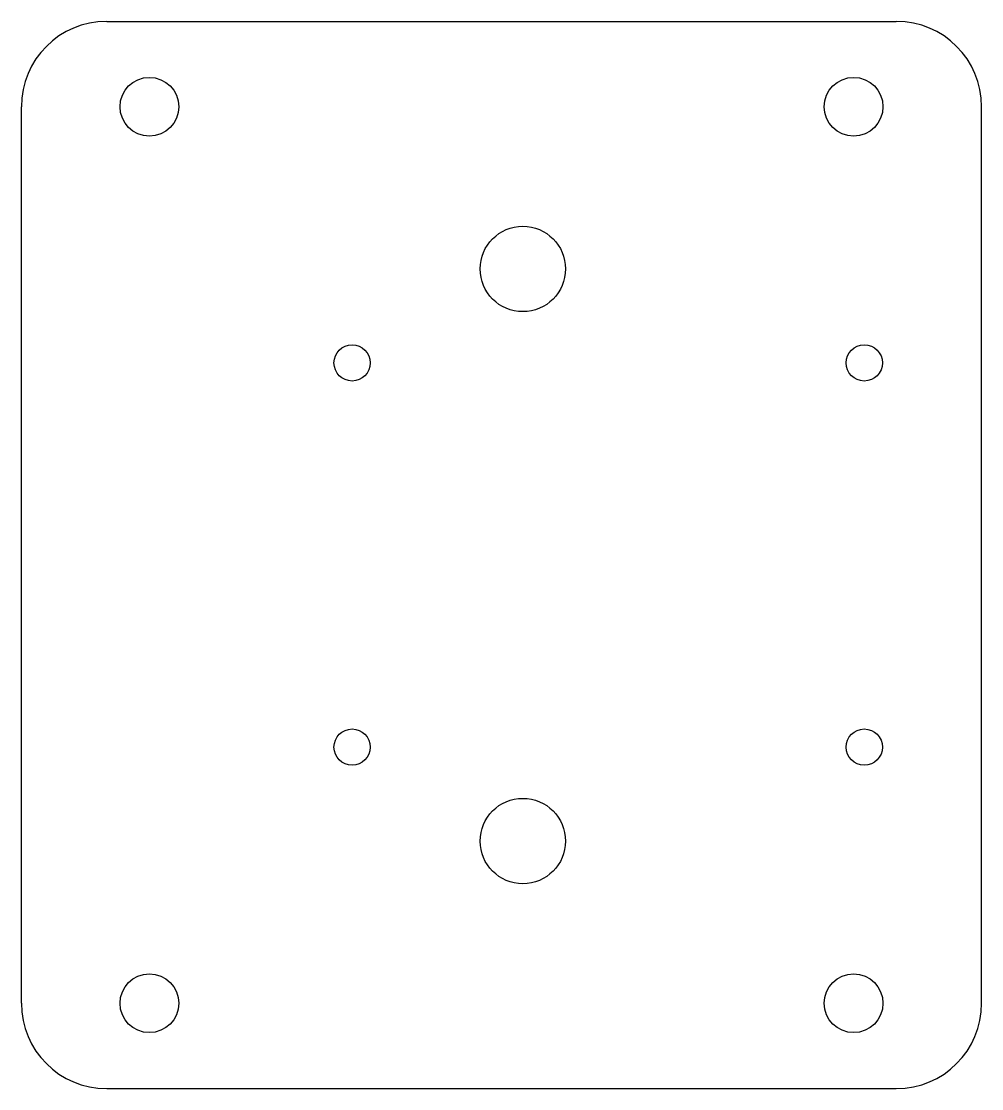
# Model space of a CAD drawing. Header units: millimetres. Extents: x -55 to 35, y -50 to 50.
import ezdxf

# ---------------------------------------------------------------- set-up
doc = ezdxf.new("R2010")
doc.units = ezdxf.units.MM

msp = doc.modelspace()

# ---------------------------------------------------------------- linework, layer by layer
for p, q in [((-47, 50), (27, 50)), ((-55, -42), (-55, 42)), ((35, -42), (35, 42)), ((-47, -50), (27, -50))]:
    msp.add_line(p, q)
for centre, radius in [((-43, 42), 2.75), ((23, 42), 2.75), ((-8, 26.8), 4), ((-24, 18), 1.7), ((24, 18), 1.7), ((-24, -18), 1.7), ((24, -18), 1.7), ((-8, -26.8), 4), ((-43, -42), 2.75), ((23, -42), 2.75)]:
    msp.add_circle(centre, radius)
for centre, start, end in [((-47, 42), 90, 180), ((27, 42), 0, 90), ((-47, -42), 180, 270), ((27, -42), -90, 0)]:
    msp.add_arc(centre, 8, start, end)

doc.saveas('drawing.dxf')
